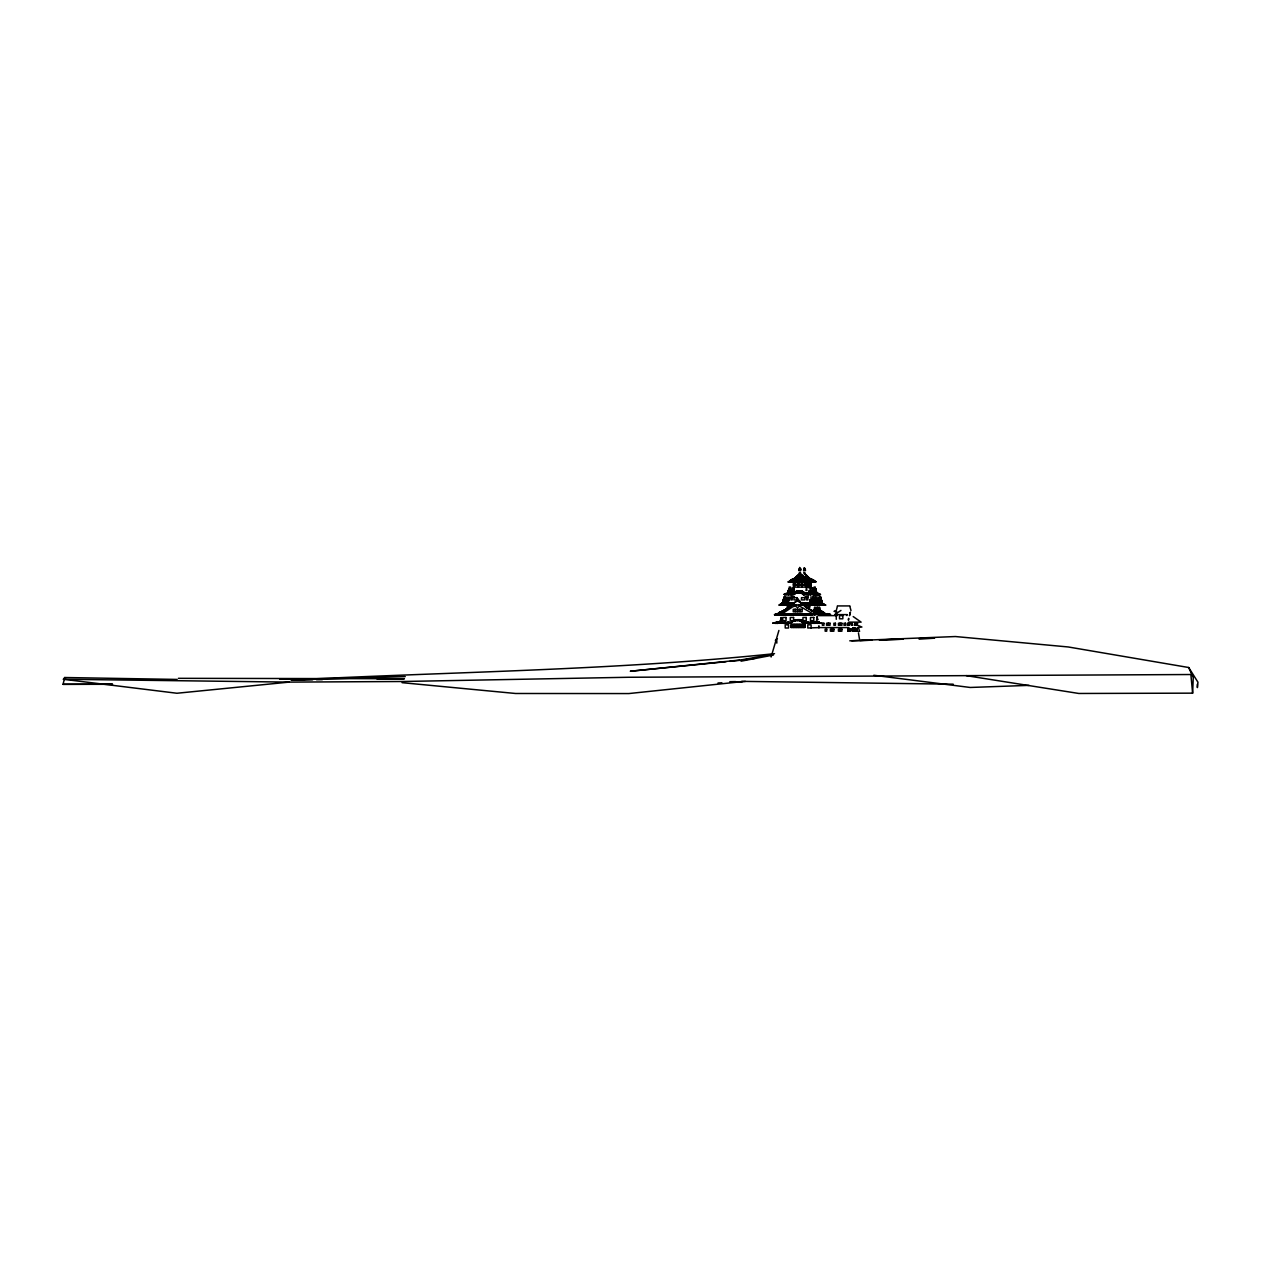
<?xml version="1.0" encoding="UTF-8"?>
<svg xmlns="http://www.w3.org/2000/svg" width="1261" height="1261" viewBox="0 0 1261 1261"><rect width="100%" height="100%" fill="white"/><g stroke="black" fill="none" stroke-linecap="round" stroke-linejoin="round"><path stroke-width="1.5" d="M804.25 622.162C803.509 624.967 802.611 620.16 802.958 622.556M790.931 581.494C787.841 582.897 794.099 581.289 792.255 582.078M791.088 579.965L793.91 579.414L792.98 580.186M791.293 579.965L791.293 581.857M791.829 580.659L788.298 581.967L792.034 580.517M785.43 598.234L784.988 597.099M790.237 581.825L792.239 579.981M814.448 603.751L814.417 603.01M817.443 602.143C815 607.124 813.187 601.024 813.802 602.411M815.032 601.371L815.315 600.472M815.489 597.887C815.173 594.971 815.205 602.616 812.715 601.261M815.41 599.621C815.835 596.516 816.702 597.336 816.639 601.087C820.564 600.52 815.993 595.996 817.948 601.024M815.694 598.534L815.394 597.84M819.161 601.938L819.035 603.452L819.618 597.178M818.988 602.443L819.886 600.851L818.972 603.625L825.624 605.075L821.762 605.248L815.189 602.931L819.855 605.185L817.033 605.248M819.729 601.434L820.501 597.162M820.217 597.257L820.28 598.155M782.387 603.057L783.191 603.467L782.23 603.499L783.097 602.506M783.049 602.632L782.261 603.593L783.286 602.001M784.862 597.099L782.766 602.191L783.68 600.882M784.421 597.43L782.971 601.418L783.948 597.162L790.001 597.178L789.433 598.281M788.614 592.906L787.589 592.891L789.15 588.272L787.826 593.285L789.26 590.92L789.197 588.871M789.102 590.779L789.213 588.351L788.235 591.85M814.165 590.873C814.953 587.421 813.014 596.358 814.653 588.855M814.417 589.912L814.59 589.013M800.577 592.954L801.87 593.269M816.576 592.449L815.631 589.738M816.797 592.828C816.482 592.765 816.876 593.884 816.765 593.096M781.773 612.468L774.538 614.848L784.783 610.765M804.219 567.686L803.966 570.476M820.107 613.886L824.205 614.753L820.06 614.848L829.265 614.627L820.233 614.848M823.906 614.832L817.648 613.886M821.006 613.76C824.568 615.021 825.529 615.1 830.022 614.375M821.809 613.76L827.626 614.659L822.755 613.76M827.626 614.753L826.507 614.832M827.783 614.674L830.542 614.706L828.776 614.06M824.284 613.886L830.416 614.864M829.785 614.485L828.004 614.753L829.123 614.217M830.242 614.848L826.491 613.886M780.354 612.105L780.906 612.121M808.664 581.053L810.492 581.857L792.964 581.841M788.472 591.724L787.999 592.575L788.771 591.724M791.309 591.251L788.945 591.125L788.346 593.237M789.607 588.698L789.386 589.407M800.309 570.476L800.625 568.758L800.703 570.555M814.275 591.519L813.077 593.915L813.912 591.015M809.073 588.13L815.41 588.272L816.482 591.976L815.631 588.383M815.079 588.603L816.103 590.589L815.41 588.272L813.834 593.789L816.986 593.789M789.37 606.904L788.897 608.101L787.258 607.944L787.258 606.352L788.566 606.352L788.724 608.133M790.395 606.131L789.717 606.699L792.129 605.138M790.269 606.383L791.104 605.469M793.279 603.688L791.404 605.327L792.271 602.79L790.789 605.816M791.892 605.154L794.225 602.79L793.153 605.201L794.509 605.201M795.36 602.285L796.984 600.725L793.705 603.325M794.288 602.916L795.108 602.175M803.588 570.618L803.872 568.9L803.919 570.224M811.926 579.556L813.818 580.438L811.848 579.225M778.4 613.808L776.634 614.864L778.762 614.249M778.92 612.83L784.232 610.229M798.749 620.664L799.506 619.624L794.698 620.853L795.313 619.671L795.06 620.585M782.34 603.546L783.869 600.22M783.491 599.464L783.302 600.567L784.09 599.054M783.444 599.921L784.043 599.243M784.153 598.66L784.295 598.297M783.727 598.345L783.869 597.43M784.783 597.84L783.743 598.124L784.72 597.462M784.705 597.541L783.901 597.525M815.173 599.007L815.599 598.644M819.918 598.817L820.139 599.574M820.359 598.802L820.107 597.84M177.123 679.427L64.737 677.52L63.428 679.269L288.517 682.106L401.944 681.507L628.404 677.267L966.241 675.644L1078.833 693.471L1192.622 693.156L1193.253 677.63L1188.682 667.51L1068.272 646.972L955.381 636.537L849.772 640.824M809.672 592.244C808.853 592.276 809.152 588.871 808.837 591.504M816.403 598.817L815.709 597.178M820.769 598.865L820.816 597.257M820.076 598.155L820.974 598.203L820.123 597.919M821.51 603.42L821.132 598.896M821.463 600.866L821.305 600.094M784.295 600.756L783.979 601.623L784.657 597.162M813.865 602.332L814.417 600.693M818.31 603.089L818.846 601.45M800.593 568.9L799.679 567.434L799.269 570.208M810.413 581.873C810.476 583.118 814.716 577.948 813.518 581.258M812.1 580.186C821.132 583.544 809.861 580.549 813.755 581.873M816.624 601.387C816.434 603.546 819.161 605.706 815.962 600.614M817.128 602.632C817.822 605.895 816.403 597.241 816.151 599.527M815.804 602.821C817.727 604.713 817.002 600.299 817.758 603.593L818.247 602.033L817.522 603.515M774.632 614.879L775.342 614.391M774.664 614.864L778.415 614.848L778.147 613.808M776.524 614.217L774.601 614.785L776.981 613.981M778.715 614.674L779.519 614.028L774.49 614.69M775.405 614.533L778.872 614.848M779.85 611.884L780.086 611.995M798.071 576.182L793.941 579.382M801.665 575.189L799.978 573.787L803.304 576.466M803.399 577.034L805.369 576.892L803.399 576.545M803.793 577.065L805.212 576.892M805.196 574.07L810.24 579.209L806.078 576.151L809.278 579.429L805.669 577.018L809.215 579.524M805.637 574.653L806.047 575.048M806.22 579.303L808.522 580.344M806.441 575.174L806.851 575.836M806.614 579.824L808.128 580.58M807.024 580.092L803.32 576.813M807.245 575.962L807.655 576.624M807.718 576.986L810.271 579.351M808.79 577.538L809.058 579.098M810.066 578.988L816.04 581.794M813.298 611.664L805.621 606.777M805.905 606.399L808.238 608.322L807.166 607.723M806.772 579.225C810.413 579.965 807.513 580.596 807.072 580.359M807.686 607.802L798.055 600.866M810.665 610.356L812.1 610.308L811.154 610.529M812.935 611.427L812.352 611.049M814.716 612.562L812.793 611.569M821.668 611.159L822.708 611.963L820.328 610.229L819.492 607.061L819.366 610.261L824.505 612.972L814.921 612.799M820.28 610.434L821.352 611.175M823.086 612.184L823.386 612.972M824.111 612.657L823.165 612.042M787.747 593.789L788.992 588.54L788.566 591.551M814.937 590.794C815.772 586.381 815.047 591.157 815.016 590.116M820.107 594.136L815.804 592.307L815.205 589.234M815.268 589.045L815.552 590.747M776.666 623.092L773.119 623.107L776.571 622.177M773.245 622.981L774.695 623.312M776.413 623.092L773.529 622.918M774.837 622.855L773.198 623.155L775.578 623.328M774.522 622.934L776.224 623.044M776.13 623.312L774.38 623.249M775.089 622.65L776.13 623.249L775.121 623.328M775.799 622.619L775.515 623.233M790.647 581.888L788.235 581.904L789.37 581.684M793.847 594.514L795.99 591.33L794.903 593.899M784.421 594.294L784.153 594.278M788.377 598.329L789.008 597.809M810.571 597.099L820.69 597.162L822.487 603.656L818.2 603.247L819.193 600.425M795.029 578.941L794.304 578.342L795.076 579.351M793.421 621.184L792.207 621.988L792.885 620.806M808.191 577.774L813.581 580.202M810.508 579.272L805.747 576.277L810.602 579.729M813.944 581.573C816.97 582.346 812.068 581.274 814.874 581.479M814.228 592.276C815.331 590.274 813.203 596.674 814.811 590.983M814.606 590.7L813.581 593.663L814.039 591.724L814.984 593.332M816.245 599.164C814.89 604.129 818.231 597.919 815.205 598.817M816.687 603.593L817.128 602.033M816.97 601.245L817.68 603.168M817.238 603.593L816.576 600.803M815.347 600.93L816.813 600.882L817.758 603.499L817.396 602.411M817.601 603.01L814.102 603.609L815.173 600.614M822.172 603.625L820.69 597.162L820.422 598.502M821.526 600.788L822.456 603.467L821.447 600.74M825.545 604.854L823.37 605.248L825.246 604.902M823.401 604.287L825.12 605.044M813.912 590.053L812.415 591.645M809.026 581.258L810.697 581.857M812.194 581.479C807.686 580.675 815.142 581.163 810.981 581.952M814.685 581.368L815.694 581.731L814.874 581.668M814.574 581.841L810.539 580.296L815.662 581.715M809.467 581.132L811.721 581.952C811.848 579.634 814.969 583.354 813.96 581.053M821.557 623.249L818.72 622.351M821.573 623.312L820.501 623.186M821.006 623.265L818.925 622.445M822.125 623.312L819.587 622.65M789.023 593.773L789.433 592.292M789.591 593.773L789.985 592.292L788.062 592.449M811.532 594.152L809.909 594.719L810.508 592.371M811.059 592.371L810.46 594.719M811.627 592.371L810.886 592.765M799.001 620.743L799.868 620.633M812.021 579.824L813.739 580.927L813.455 579.95M814.385 603.199L814.842 600.693L814.795 602.553M818.988 603.562L819.902 600.93L819.098 603.199M819.634 601.702L819.24 602.853M782.498 602.758L783.806 600.677M783.065 601.339L782.718 602.348L783.428 601.733M779.125 613.461L783.648 610.576L783.254 611.364M787.81 593.111L788.283 592.575M818.578 614.249L817.979 614.864L818.988 614.501M779.676 604.649L782.529 604.255L782.104 605.248L780.795 604.145L779.077 605.044L780.543 604.366M799.427 569.862L799.553 568.837M815.93 597.336L814.291 603.452L814.622 602.459M819.934 600.646L818.767 603.609M783.601 602.916L783.727 602.206M801.697 603.924L799.915 602.127L801.964 604.082M812.793 605.138L813.786 602.79L812.431 605.028M814.291 604.571L812.982 605.028M784.547 594.53L786.596 593.663M784.673 597.257L783.948 597.304M806.078 592.575L804.944 594.703M807.072 592.954L806.409 594.672L805.338 594.53M808.08 593.127L806.788 594.404M809.058 593.537L808.632 594.656L807.339 594.404M815.883 597.887L816.387 598.896M815.757 597.43L816.308 600.945M816.056 598.865L815.662 601.008M816.214 599.637L817.396 602.6M816.214 600.788L816.245 599.826M817.16 605.075L815.331 604.366M816.529 605.201L817.223 605.075M817.601 605.248L818.389 605.248M820.58 597.887L820.706 598.739M820.422 605.028L822.487 605.028L821.368 602.979M820.596 605.044L815.489 602.931M820.927 599.905L820.801 599.054M821.195 605.044L822.014 605.122L815.899 602.931M818.862 602.931L823.622 605.122L822.629 605.185M825.466 605.217L824.032 604.287M825.482 605.248L824.347 604.35M799.064 581.289C797.803 583.37 801.381 580.281 799.647 581.983M804.565 623.06L803.746 623.092M803.257 594.23C804.313 586.932 801.381 597.446 804.707 594.372M818.893 625.724L818.909 627.568M813.014 594.735L820.564 594.625L819.019 594.262M816.308 594.577L813.944 594.766L818.909 594.53M814.448 594.766L815.552 594.703M810.587 592.638L815.457 594.766M819.224 593.805C820.832 595.35 813.739 594.309 817.364 594.766M814.811 593.206L818.515 594.656L817.853 593.868M818.373 594.766L819.461 594.546M815.426 593.206L819.618 594.688L815.914 592.875M819.65 594.278L819.287 594.766M819.54 594.751L818.263 593.505M816.482 600.977L817.743 603.467M816.844 601.986L816.844 600.961L817.774 603.656L816.592 603.325M821.179 600.977L822.393 603.404L821.147 603.499M821.825 602.742L821.542 600.882M776.24 623.328C778.4 624.006 781.804 621.563 777.17 622.177M780.07 622.162C778.636 624.904 781.521 621.531 779.739 622.303M782.529 623.249C785.193 622.036 778.541 624.699 780.527 622.162M798.97 619.703L797.11 620.444M816.245 622.256L815.347 623.312L804.676 623.155M816.734 622.461L815.599 623.312M817.727 622.682L816.356 623.312M826.932 613.886C805.432 613.287 826.381 614.28 818.531 614.864M818.72 622.902L817.443 623.092M782.908 601.639L782.529 602.742L783.239 602.127M788.519 590.668L788.945 591.535L789.276 589.927M788.598 590.321L789.733 589.218M788.629 590.243L788.834 589.281M820.675 600.914L821.794 603.609M789.323 588.887L789.418 589.549M816.009 590.243L815.835 589.234L815.095 589.99M802.248 593.915L802.611 591.346L802.327 593.632M778.904 630.468L771.101 656.997M779.03 613.303L779.298 612.783M112.544 684.313L63.05 684.329L64.737 677.52M792.554 580.344L808.411 580.328L806.977 578.925L808.49 579.745M784.531 610.687L783.696 610.56L784.531 610.876M785.493 609.725L785.177 609.63M785.524 609.473L787.999 607.818M786.706 608.858L787.542 608.117M788.913 608.133L788.929 607.881M809.042 579.366L809.515 578.121M799.663 620.711L802.721 622.508M800.215 620.822L799.805 619.655L799.316 620.711M801.413 620.254L800.924 621.011M817.443 594.656L814.322 593.206L814.559 591.898M816.119 599.353L817.758 603.609L816.734 600.74M804.518 576.986L808.38 580.249M798.717 570.476L798.985 569.436L799.096 570.555M799.6 602.033L798.103 600.74L799.663 602.049M806.914 607.802L803.131 604.602M803.746 605.375L802.894 604.744M804.565 606.226L805.432 606.935M805.874 607.298L817.317 613.571M784.641 601.213L785.414 597.099M784.342 601.071L784.452 599.227M785.256 601.15L785.808 599.133L785.319 601.261M785.808 601.15L786.375 599.133L785.445 601.071M786.36 601.15L786.927 599.133L786.013 601.071M786.927 601.15L787.495 599.133L786.628 601.198M787.431 601.213L788.046 599.133L787.195 601.198M788.062 601.15L788.614 599.133L788.22 601.213M788.566 601.134L789.165 599.133L788.677 601.261M793.595 580.328C791.561 580.675 795.565 580.864 796.794 577.018M809.846 601.15L810.413 599.133L809.814 600.914M810.413 601.15L810.965 599.133L810.602 601.071M810.981 601.15L811.532 599.133L811.17 601.071M811.721 601.071L812.084 599.133L811.532 601.15M812.651 601.15L813.203 599.133L812.841 601.071M813.203 601.15L813.771 599.133L813.408 601.071M813.755 601.15L814.322 599.133L813.96 601.071M814.133 601.213L815.52 600.961L815.268 599.07M817.081 600.614L814.905 600.63L815.221 597.162L816.151 601.071L815.757 600.283L814.732 603.609M816.75 601.733L817.38 599.07L816.765 600.945M818.846 600.961L820.154 597.761M819.823 597.257L819.24 601.087L818.137 600.945M819.414 600.961L819.54 601.938M821.368 614.753L822.866 614.674L818.862 613.886M827.2 614.753L823.559 613.76M829.202 614.422L830.416 614.611L827.484 613.618M818.878 622.162L820.359 623.029L816.166 621.074M815.646 589.99L814.795 589.849M815.016 611.427L819.792 613.398M820.028 613.382L819.272 613.382M822.456 613.382L822.014 613.398M822.188 613.634L818.436 611.427M822.897 613.634L818.941 611.427M820.344 611.427L824.946 613.476M819.949 611.427L824.458 613.13M809.294 592.213L813.124 594.325L811.201 594.656M806.898 580.312L807.907 580.359M807.986 580.549L806.441 579.477M806.614 579.366L808.49 580.092M791.672 579.745L794.194 579.004M794.004 579.051L798.891 574.322M795.029 578.515L795.47 577.554M818.279 622.209L819.272 622.414M817.995 623.107L819.808 623.344L819.335 622.698M817.963 604.287L815.504 604.287L817.412 605.185M818.216 605.248L814.811 604.082M816.356 604.397L818.815 605.185M819.729 605.185L818.641 605.248M822.913 605.185L817.916 603.593M824.221 605.28L819.414 602.931M824.946 605.185L822.834 604.397M792.412 579.256L793.5 579.603M789.906 588.398L788.803 593.71M810.46 591.787C811.327 587.279 811.296 593.474 809.073 591.645M811.422 591.519C811.848 589.833 810.303 590.983 811.832 591.787M814.527 588.272L813.345 591.74M816.23 592.891L816.576 593.805L815.331 591.015L814.511 593.789M813.14 594.719L811.39 593.584M810.508 592.386L814.795 594.719L811.406 593.758M814.243 593.348L814.669 591.835M802.311 622.083L802.91 621.011L802.532 622.146M789.15 591.441L788.724 589.833M789.496 591.535L790.064 589.833L789.701 591.441M790.253 591.441L790.631 589.833L789.875 591.582M791.545 591.582C789.638 591.724 791.309 588.556 791.435 591.582C793.595 592.339 792.602 587.39 792.286 591.535M791.167 591.535L791.75 589.833L790.931 591.314M791.735 591.535L792.302 589.833L791.94 591.441M792.806 591.504L793.421 589.833L793.027 591.567M793.374 591.504L793.736 589.927M793.595 591.567L793.973 589.927M812.068 581.668L810.161 581.132L810.555 580.375M809.735 578.578L808.805 578.831M775.988 614.438L778.163 614.643M817.049 601.418L817.191 601.087M817.853 613.981L821.857 614.769M818.058 613.886L817.333 613.729M825.388 613.886L829.218 614.533M795.234 593.553L796.826 590.92L796.495 593.127M800.231 573.755L807.387 580.533M803.856 577.38L803.809 576.892M804.66 578.168L806.252 579.666M793.563 621.027L794.509 620.696M837.351 606.541L836.248 610.623L834.057 611.349L836.91 612.042M810.445 593.836L810.791 592.371M810.996 593.836L811.343 592.371M811.548 593.836L811.911 592.371M811.658 593.537L812.179 592.371L810.256 592.465M812.336 593.884L812.746 592.371L812.005 593.963M812.919 593.758L813.298 592.371L813.187 593.915M814.732 602.301C812.998 604.445 816.387 602.994 814.149 603.625M782.529 602.853L782.246 603.656L783.302 600.614M783.16 601.087L782.608 602.411M788.251 593.71L788.598 592.323M789.37 593.71L789.701 592.292M812.383 580.486L810.697 579.824M791.687 622.303L791.167 622.65M789.827 606.762L790.016 607.14M792.397 604.713L803.998 605.327L805.401 602.79L804.313 605.185L805.527 605.138M783.885 600.283L782.908 603.688M819.398 603.609L820.422 600.283L819.256 600.945M822.298 613.382L817.932 611.427M824.426 613.524L819.508 610.419M791.53 622.603L792.397 621.263M808.175 580.391L804.155 576.986M815.914 591.866L816.813 593.789L815.804 592.307M817.002 593.159L816.639 592.575M809.972 581.132L808.348 580.974M815.489 599.227L815.946 601.008M779.077 614.785L779.282 614.028M779.645 614.769L780.118 613.808L779.55 614.832M779.992 614.848L780.669 613.808L779.881 614.832M781.316 614.769L781.788 613.808L780.449 614.832M781.867 614.769L782.356 613.808L781.505 614.674M782.435 614.769L782.908 613.808L782.072 614.674M782.986 614.769L783.475 613.808L782.687 614.832M783.349 614.848L784.027 613.808L783.239 614.832M784.673 614.769L785.146 613.808L783.806 614.832M785.225 614.769L785.698 613.808L784.862 614.674M785.776 614.769L786.265 613.808L785.414 614.674M786.344 614.769L786.817 613.808L786.029 614.832M786.706 614.848L787.384 613.808L786.596 614.832M788.015 614.769L788.503 613.808L787.148 614.832M788.582 614.769L789.055 613.808L788.22 614.674M789.134 614.769L789.622 613.808L788.771 614.674M789.701 614.769L790.174 613.808L789.386 614.832M790.048 614.848L790.726 613.808L789.938 614.832M791.372 614.769L791.845 613.808L790.505 614.832M791.924 614.769L792.412 613.808L791.561 614.674M792.491 614.769L792.964 613.808L792.129 614.674M793.043 614.769L793.532 613.808L792.743 614.832M793.405 614.848L794.083 613.808L793.295 614.832M793.847 614.832L795.202 613.808M794.714 614.785L795.187 613.934M794.919 614.674L795.518 613.934M795.265 614.785L795.754 613.934M795.833 614.769L796.321 613.808L795.47 614.674M796.4 614.769L796.873 613.808L796.085 614.832M796.747 614.848L797.441 613.808L796.653 614.832M798.071 614.769L798.56 613.808L797.204 614.832M798.639 614.769L799.111 613.808L798.26 614.674M799.19 614.769L799.663 613.808L798.828 614.674M799.442 614.832L800.231 613.808M799.742 614.785L800.215 613.934M800.546 613.934L799.994 614.832M800.105 614.848L800.782 613.934M801.98 614.769L802.469 613.808L800.562 614.832M802.548 614.769L803.021 613.808L802.185 614.674M803.099 614.769L803.588 613.808L802.8 614.832M803.462 614.848L804.14 613.808L803.352 614.832M805.338 614.769L805.811 613.808L803.903 614.832M805.889 614.769L806.378 613.808L805.527 614.674M806.457 614.769L806.93 613.808L806.142 614.832M806.804 614.848L807.497 613.808L806.709 614.832M808.679 614.769L809.168 613.808L807.261 614.832M809.247 614.769L809.72 613.808L808.884 614.674M809.798 614.769L810.287 613.808L809.499 614.832M810.051 614.832L810.602 613.934M810.713 614.848L811.154 613.934M811.28 614.848L811.848 614.627M815.804 603.42L815.252 602.143M811.721 613.934L811.832 614.848L812.273 613.934M815.489 602.143L815.977 603.499L816.892 602.143M812.021 614.785L812.825 613.934M815.804 602.143L816.324 603.546L816.04 602.143M812.588 614.785L813.392 613.934M813.14 614.785L813.944 613.934M814.07 614.848L814.511 613.934M815.032 614.012L814.779 614.785L815.568 614.107M814.732 614.832L816.103 614.154M817.16 614.359L815.599 614.627M811.753 581.952L810.192 581.006M794.099 578.767L794.509 578.295M806.646 590.479L806.173 590.274M780.165 604.728L780.496 604.366M813.503 603.341L814.448 600.693M819.287 600.788L818.625 603.452L819.335 601.434M819.019 603.247L819.918 600.677M783.995 600.614L782.876 603.136M783.365 602.916L782.403 605.264M784.263 600.709L782.624 605.138M783.38 605.028L784.736 602.79L783.932 605.028M783.538 605.201L785.288 602.79L784.862 605.138M787.022 605.201L788.093 602.79L786.738 605.028M787.29 605.028L788.645 602.79L788.22 605.138M790.363 605.201L791.435 602.79L790.08 605.028M790.647 605.028L792.003 602.79L791.451 605.501M795.738 604.854L796.589 605.138M799.08 604.854L799.947 605.138M799.947 604.854C802.705 607.471 802.217 598.029 801.618 605.138M807.119 605.201C808.805 599.18 808.065 607.077 805.732 605.028M807.403 605.028C810.902 599.826 805.763 605.974 808.884 605.138M809.073 605.028C811.264 605.989 812.226 599.779 810.555 605.138M811.044 605.201L812.667 602.79L810.76 605.028M818.121 603.53L818.815 602.033L818.31 603.42M782.356 603.278L783.27 600.74M805.149 568.9L805.259 569.074M820.612 623.186L819.083 623.155M785.95 594.64L785.761 593.852L784.468 594.766M786.454 594.625L786.959 593.852L786.454 594.483M787.794 594.53L788.172 593.537L786.706 594.53L788.614 594.672L789.37 593.253L788.519 594.688M789.055 594.688L789.985 593.111L789.244 594.404M790.568 594.514L790.931 592.828L789.512 594.672L793.847 594.561M792.018 594.341L792.759 592.528M792.507 594.688L793.327 592.528M794.067 594.514L795.187 592.134M794.351 594.325L795.581 591.803M795.455 593.505L796.337 591.22M799.442 592.733L798.796 592.717M798.166 592.906L799.852 590.873M800.767 593.111L801.807 590.92L801.003 593.048M801.255 593.364L802.374 591.125L801.555 593.269M803.793 594.64L804.55 592.544M804.155 594.703L805.101 592.544M808.317 593.269C806.488 597.241 808.758 590.731 808.112 594.514M810.839 594.546L810.271 593.868M799.017 569.074L799.127 568.9M808.396 608.669L809.136 609.441M814.243 612.263L813.518 612.042M796.873 592.891L798.181 593.048M795.691 620.696L797.866 619.577L797.031 620.696M790.284 581.557L790.127 581.731M792.129 581.289L791.514 581.999M792.917 582.062C793.547 581.321 793.831 581.747 794.335 581.888M794.493 582.078L794.887 581.179L795.234 581.999M796.274 582.062L797.961 581.179L797.283 582.078M799.269 581.999L799.569 581.179L797.63 581.999M803.793 581.274L802.248 582.046L802.674 581.274M802.989 581.983L803.241 581.274M804.345 581.274L803.73 581.983M804.912 581.274L804.297 581.983M805.464 581.274L804.928 582.03M806.536 581.983C806.157 581.368 806.882 581.479 807.45 581.983M808.49 582.046L808.995 581.888M809.042 582.062L810.24 581.952M820.564 599.148L820.911 601.071M815.962 589.99L815.678 588.603M814.054 594.561L811.107 592.386M821.589 602.963L822.424 603.609L820.785 600.709M780.922 612.578L781.379 612.279M781.253 612.436L779.913 613.019M785.587 609.662L786.58 608.953M787.952 608.149L789.023 608.133M790.016 606.604L779.471 613.524M790.805 605.201L791.813 605.185M808.553 580.533L804.928 576.986M814.338 603.404L814.905 601.844M805.653 576.734L809.168 579.272M815.788 604.791C816.513 606.1 812.147 603.956 813.235 605.248M819.098 594.12L815.93 593.206M811.406 610.45L816.702 613.476M818.625 613.382L814.511 611.427M819.303 613.476L815.52 611.427M820.58 613.382L816.529 611.427M817.427 611.427L821.415 613.54M823.354 613.382L819.445 611.427M806.835 579.098L808.553 580.092M819.382 605.044L817.065 604.287M821.51 605.185L816.608 602.931M777.738 623.249L778.163 622.43L777.564 623.233M778.305 623.249L778.762 622.162M781.095 623.249L781.662 622.177L780.922 623.233M781.647 623.249L782.23 622.177L781.489 623.233M782.845 623.297L783.901 622.177L782.955 623.312M783.412 623.297C784.232 624.163 788.377 621.657 785.887 623.249M784.074 623.312L784.452 622.177L783.648 623.249M784.437 623.249L785.02 622.177L784.279 623.233M785.004 623.249L785.571 622.177L784.831 623.233M786.202 623.297L787.258 622.177L786.312 623.312M786.754 623.297C787.668 624.179 792.46 621.61 789.685 623.297M787.431 623.312L787.81 622.177L787.006 623.249M787.794 623.249L788.361 622.177L787.636 623.233M788.346 623.249L788.929 622.177L788.188 623.233M806.299 623.297L806.804 622.177L806.047 623.233M806.867 623.297L807.355 622.177L806.614 623.233M809.657 623.297L810.145 622.177L809.404 623.233M810.224 623.297L810.713 622.177L809.972 623.233M813.014 623.297L813.503 622.177L812.746 623.233M813.566 623.297L814.054 622.177L813.313 623.233M816.813 623.249L817.254 622.445L816.009 622.367M818.515 623.249L818.484 622.902M789.78 581.873L788.346 581.92L789.733 581.715M805.495 582.03L806.268 581.148L806.346 581.983M785.587 594.64L790.016 592.528M785.004 605.138L786.407 602.79L785.414 605.138M785.556 605.138L786.533 605.138M791.136 594.514L791.813 592.702L790.726 594.688M786.123 605.138L786.974 602.79L785.981 605.138M788.361 605.138L789.764 602.79L788.771 605.138M788.913 605.138L789.89 605.138M789.481 605.138L790.316 602.79L789.323 605.138M797.441 592.875L798.245 590.747L797.188 592.875M798.024 592.875L798.828 590.747L797.756 592.875M792.271 605.138L793.248 605.138M792.822 605.138L793.673 602.79L792.68 605.138M799.033 592.891L800.215 593.001L801.003 590.826M802.327 605.138L803.73 602.79L802.737 605.138M802.879 605.138L804.282 602.79L803.509 605.438M803.998 605.138L804.849 602.79L803.856 604.854M806.236 605.138L807.072 602.79L806.094 605.138M806.788 605.138L807.639 602.79L806.646 605.138M809.578 605.138L810.429 602.79L809.436 605.138M810.145 605.138L810.996 602.79L810.003 605.138M815.709 604.555L813.755 605.059L814.543 604.586M816.308 598.36L815.3 598.534M821.021 598.36L820.013 598.534M790.316 591.598L791.073 591.314M809.578 591.74L810.003 589.943L809.436 591.74M810.129 591.74L810.571 589.943L809.988 591.74M811.816 591.74L812.809 589.943L812.226 591.74M812.935 591.74L813.361 589.943L812.793 591.74M792.381 621.862L793.311 620.57M811.706 592.386L815.867 594.719M790.505 623.17L791.687 621.894M815.946 592.024L816.245 593.08M818.657 601.024L819.051 599.07L818.515 601.024M773.229 623.155L774.664 622.682M778.132 623.233L777.848 622.162M778.683 623.249L779.408 622.225L778.51 622.303M780.307 623.249L780.685 622.162M782.025 623.233L782.529 622.303M785.382 623.233L785.887 622.303M788.74 623.233L789.244 622.303M789.307 623.233L789.812 622.288M793.295 621.232L793.784 620.317M794.32 620.853L795.029 619.75L794.225 620.711M795.423 620.664L795.927 619.734M797.598 620.696L798.434 619.577L797.456 620.459M799.852 620.838L800.625 619.813L800.026 620.885M800.609 620.948L801.161 620.002L800.404 620.79M801.397 621.468L801.964 620.349L802.311 621.846M802.012 621.894L802.5 620.57L802.154 621.705M804.297 623.013L804.802 622.272M804.881 623.233L805.369 622.319M805.48 623.233L806 622.303M807.891 623.249L808.474 622.177L808.096 623.312M808.285 623.233L808.79 622.303M808.837 623.233L809.341 622.303M811.249 623.249L811.832 622.177L811.438 623.312M811.643 623.233L812.131 622.303M812.194 623.233L812.699 622.303M814.606 623.249L815.173 622.177L814.795 623.312M815 623.233L815.489 622.303M816.103 623.249L816.497 622.461M816.671 623.249L816.97 622.445M817.128 623.312L818.137 623.328M816.97 623.107L817.963 622.666M785.177 609.851L783.869 610.671M798.418 600.457L799.08 600.535M817.979 613.382L814.023 611.427M802.406 604.429L803.052 604.382M802.595 594.073L803.084 591.708L802.674 594.294M777.075 622.067L781.126 622.288M779.661 621.326L781.174 621.2M789.181 581.494L791.735 581.258L790.284 581.132M792.365 580.375L799.521 573.66M791.593 591.094L792.617 590.92M797.078 600.425L799.805 600.504M774.711 614.674L777.848 613.571M781.253 612.956L780.149 612.862M783.554 612.878L792.901 606.714L795.533 606.068L797.535 607.692L799.537 606.068L811.422 612.956M814.243 612.72L815.142 613.019M789.607 588.193L793.453 588.193M811.17 588.193L812.431 588.13M801.586 575.363L801.996 575.757M802.185 575.804L802.989 576.64M808.049 577.018L806.394 576.892M807.434 580.58L808.222 580.344M789.276 607.298L789.197 607.061M793.799 581.289L792.381 580.375L793.279 579.666M792.728 580.612L796.605 577.018M800.357 570.224L800.404 568.9M788.298 608.101L792.933 603.972M788.488 608.023L793.264 604.382M803.446 594.498L803.998 592.292L803.225 594.514M812.951 597.147L813.518 597.147M792.144 621.531L791.309 622.603M804.423 577.932L805.29 578.736M794.272 578.673L797.803 576.214M776.918 623.312C778.731 621.862 775.042 623.186 777.359 623.328M793.768 620.853L794.525 620.034M795.707 582.062L796.321 581.841M793.91 579.839L795.486 578.799M799.647 593.001L800.42 590.873M780.07 605.059L779.172 605.154L779.96 604.823M781.158 605.233L781.662 604.445L780.937 605.248M777.548 614.769L778.352 614.075L777.438 614.832M779.566 613.524L784.578 610.088M780.196 613.492L784.957 610.277M811.674 591.74L812.005 590.053M840.961 610.419L834.672 614.611L847.171 614.611M799.222 573.976L800.372 573.66L807.749 580.533M784.736 594.703L785.902 594.498M783.995 610.482L779.062 612.814M820.69 601.166L819.997 597.162M793.468 580.454L792.46 580.375M777.406 638.823L775.342 640.352M790.742 579.887L792.649 579.209M792.003 580.88L788.803 581.557M790.71 580.092L792.334 579.587M793.547 594.388L794.462 592.481M779.109 612.468L783.633 610.765M774.065 623.155L777.217 622.177M801.129 582.046L801.838 581.81M801.791 582.03L802.816 581.825M807.276 582.046L808.522 581.857M798.449 592.733L799.285 590.873M805.07 594.388C807.008 589.581 805.259 597.667 806.835 592.954L807.166 594.703M809.294 593.537L808.616 594.625L809.515 594.467M741.011 661.19L773.434 655.026M771.795 654.475L741.247 659.897L630.295 671.246L726.021 661.71M741.641 660.165L747.426 659.393M751.288 658.872L755.134 658.352M774.522 653.671C614.075 670.348 452.494 671.75 291.48 679.978M742.398 681.618L628.782 693.566L515.591 693.487L402.07 682.674M289.289 682.091L176.934 693.251L63.428 679.269M729.93 661.331L739.687 660.354M717.998 683.005L721.907 682.784M731.695 682.201L745.409 681.413L953.19 684.187M788.803 592.244L784.074 594.309M1029.039 685.369L970.213 687.466L873.826 675.265M811.217 583.307L811.28 588.588M859.955 640.556L871.729 640.194M879.579 639.942L903.112 639.201M851.758 640.777L871.446 640.178M879.311 639.926L902.923 639.201M405.254 676.605L291.102 679.978L312.586 679.742M729.804 681.697L735.652 681.586M741.515 681.476L745.409 681.413M316.495 679.711L322.359 679.647M377.071 679.033L404.434 678.733L178.353 678.323M966.241 675.644L1190.873 674.525L1192.622 693.156M63.05 684.329L112.418 684.187M800.01 582.046L800.404 581.148L801.066 581.825M794.95 584.994L794.95 587.122L801.933 587.122L805.259 587.122L805.259 584.994M792.996 594.357L793.878 592.528M805.558 594.388L806.299 592.717M806.646 594.42L807.308 592.985M816.088 600.803L817.128 603.609M279.611 679.143L312.744 679.096M799.332 572.384L800.562 572.384M803.714 572.384L804.944 572.384M803.903 573.66L810.524 579.114M794.903 580.47L798.828 577.759L801.964 578.042L805.448 580.438M788.882 581.652L789.622 581.4M795.738 583.402L793.468 583.307L793.468 590.337L793.989 583.307M797.488 583.402L799.222 583.402M800.971 583.402L802.721 583.402M804.471 583.402L806.756 583.307M809.814 583.496L811.312 583.307M807.355 583.575L807.434 584.726M807.986 583.575L808.065 584.726M793.5 584.726L811.28 584.726M793.5 584.994L811.28 584.994M789.181 587.043L790.537 587.043M814.023 587.043L815.363 587.043M815.047 593.332L813.235 593.411M815.41 597.919L816.245 598.218L815.378 598.155M797.11 598.991L798.339 598.991M819.855 599.306L820.832 599.353M814.448 601.938C816.482 599.007 813.928 603.704 814.622 601.324M782.703 602.159L783.554 601.261M815.583 602.38L813.944 603.341M818.752 603.089L820.312 602.553L820.344 601.229M821.731 602.49L822.487 603.436L822.125 602.648M822.645 604.287L823.764 604.161M837.351 605.926L849.898 605.926M813.944 609.898L814.795 610.261L814.669 607.061L814.07 610.261M815.3 609.898L816.151 609.898M816.655 609.898L817.506 609.898M818.799 609.898L818.011 610.261L818.137 607.061L818.736 610.261M782.797 611.853L783.712 611.853M850.182 612.925L850.403 612.121L849.488 615.384M850.15 613.098L849.551 615.667M818.436 615.62L837.257 615.62M842.915 615.51L839.511 615.604L839.511 618.788L842.821 618.788L842.915 614.706M817.743 619.34L817.081 616.503L817.018 619.703M816.955 619.703L817.806 619.703M780.417 620.286L781.126 620.633L781.126 617.433L780.48 620.633M848.653 622.13L861.121 622.13L853.193 616.566M818.499 627.568L849 627.568M857.244 627.568L861.909 627.032L858.442 625.629M847.77 628.813L847.77 631.194M858.757 631.383L859.592 631.383L858.442 627.568M794.934 582.062L795.723 581.179L795.612 582.078M808.175 594.688L808.837 593.537L810.098 594.64M818.736 600.788L818.799 601.702M777.075 614.69L776.981 614.785M788.472 594.451L788.771 593.411L787.967 594.703M789.323 581.873L788.614 581.762M813.708 593.206L816.97 594.719M813.298 593.237L816.403 594.719M803.415 623.013L803.998 621.909L803.21 622.855M819.776 610.419L825.151 613.571M816.923 611.427L820.738 613.571M816.025 611.427L819.729 613.571M808.774 578.767L810.35 579.808M781.442 612.878L780.133 612.862M804.754 573.66L810.965 579.729M807.15 576.986L809.877 579.351M793.831 590.258L793.563 583.307M790.442 580.596L790.552 580.139M780.228 613.335L780.102 613.476M1188.682 667.51L1197.95 682.217L1197.383 687.592L1197.335 684.345M821.447 600.646L822.424 603.609M790.221 623.076L791.167 622.13M816.04 591.015L816.813 593.789M815.867 593.773L815.252 592.402M849.898 606.541L851.002 610.623M814.811 601.86L814.574 601.45M819.351 627.568L807.781 628.01L807.781 624.81L811.107 624.81L811.107 628.01M805.18 570.555L805.29 569.436L805.558 570.476M789.812 589.565L789.244 588.792M804.534 567.718L805.007 570.208M814.921 589.297L815.11 588.335M858.442 632.896L859.466 638.949M788.629 590.053L788.771 590.905M821.999 602.127L822.282 602.994M783.601 601.134L782.782 602.159M804.754 569.026L804.849 569.862M807.923 614.848L808.049 613.808L807.371 614.848M804.581 614.848L804.691 613.808L804.014 614.848M801.224 614.848L801.35 613.808L800.672 614.848M797.866 614.848L797.992 613.808L797.315 614.848M794.525 614.848L794.635 613.808L793.957 614.848M791.167 614.848L791.293 613.808L790.615 614.848M787.81 614.848L787.936 613.808L787.258 614.848M784.468 614.848L784.594 613.808L783.901 614.848M781.111 614.848L781.237 613.808L780.559 614.848M791.829 594.703L792.412 592.56L791.277 594.703M814.228 623.312L814.622 622.177L813.676 623.312M810.886 623.312L811.264 622.177L810.319 623.312M807.529 623.312L807.923 622.177L806.977 623.312M821.352 602.269L821.62 603.136M816.639 602.269L816.907 603.136M855.62 628.813L855.683 631.194M854.659 623.328L854.722 625.267M854.627 627.915L854.674 629.334M854.627 629.696L854.58 631.115M854.375 627.915L854.469 629.334M854.422 629.696L854.327 631.115M854.123 627.915L854.17 629.334M854.123 631.115L854.012 629.696L853.855 631.115M853.76 627.915L853.807 629.334M853.461 627.915L853.508 629.334M853.665 629.696L853.461 631.115M853.398 627.915L853.256 629.334M853.398 629.696L853.256 631.115M852.94 627.915L853.051 629.334M853.145 629.696L852.94 631.115M851.9 623.328L851.963 625.267M848.685 619.923L848.685 618.331L848.227 619.923M848.054 628.813L848.117 631.194M846.777 614.706L846.777 615.51L846.541 614.706M841.607 614.706L841.607 615.51M836.39 612.042L836.39 615.872M836.264 614.611L836.264 619.309M819.587 600.961L819.587 602.553M817.443 610.261L817.38 607.061L816.718 610.261M816.088 610.261L816.025 607.061L815.363 610.261M815.52 600.961L815.583 602.553M814.921 600.961L814.858 602.553M810.933 583.307L810.933 588.572M810.397 583.307L810.539 584.726M810.539 584.994L810.539 587.122L807.434 587.122L807.434 584.994M810.082 583.307L809.94 584.726M809.909 584.994L809.94 587.122M809.326 584.726L809.452 583.307L809.294 584.726M809.326 584.994L809.326 587.122M809.294 584.994L809.294 587.122M808.569 583.402L808.695 584.726M808.695 584.994L808.664 587.122M808.033 584.994L808.065 587.122M806.741 583.307L806.693 590.337M806.205 583.307L806.346 590.337M805.432 583.575L805.432 584.726M805.259 583.575L805.259 584.726M801.76 583.575L801.933 584.726M801.76 584.994L801.933 587.122M798.449 583.575L798.449 584.726M798.449 584.994L798.449 587.122M798.276 583.575L798.276 584.726M798.276 584.994L798.276 587.122M794.95 583.575L794.95 584.726M794.777 583.575L794.777 584.726M776.808 640.352L776.808 643.142M799.758 573.66L799.758 578.547L799.758 573.66M797.693 590.7L796.605 593.08L797.693 590.7M812.651 599.133L812.257 601.213L812.651 599.133M785.855 602.79L784.783 605.201L785.855 602.79M789.197 602.79L788.141 605.201L789.197 602.79M793.106 602.79L792.05 605.201L793.106 602.79M802.611 602.79L801.539 605.201L802.611 602.79M803.162 602.79L802.106 605.201L803.162 602.79M805.968 602.79L804.896 605.201L805.968 602.79M806.52 602.79L805.448 605.201L806.52 602.79M809.31 602.79L808.238 605.201L809.31 602.79M809.877 602.79L808.805 605.201L809.877 602.79M813.219 602.79L812.147 605.201L813.219 602.79M805.637 577.412L809.247 579.839L805.637 577.412M934.496 638.224L918.796 638.712L934.417 638.224M801.681 577.491L798.371 577.491L798.371 579.619L801.681 579.619L801.681 577.491M792.207 596.532L790.899 597.32L792.207 596.532M793.863 596.532L792.554 597.32L793.863 596.532M806.205 596.532L804.896 597.32L806.205 596.532M807.86 596.532L806.551 597.32L807.86 596.532M792.207 597.682L790.899 597.682L790.899 599.905L792.207 599.905L792.207 597.682M797.267 597.682L793.941 597.682L793.941 599.905L797.267 599.905L797.267 597.682M804.802 597.682L801.492 597.682L801.492 599.905L804.802 599.905L804.802 597.682M807.86 597.682L806.551 597.682L806.551 599.905L807.86 599.905L807.86 597.682M809.704 606.352L808.396 606.352L808.396 607.944L809.704 607.944L809.704 606.352M795.076 609.315L793.248 609.315L793.248 611.806L795.076 611.806L795.076 609.315M797.441 609.315L795.612 609.315L795.612 611.806L797.441 611.806L797.441 609.315M799.789 609.315L797.961 609.315L797.961 611.806L799.789 611.806L799.789 609.315M802.154 609.315L800.325 609.315L800.325 611.806L802.154 611.806L802.154 609.315M786.06 617.464L782.734 617.464L782.734 620.648L786.06 620.648L786.06 617.464M793.595 617.464L790.284 617.464L790.284 620.648L793.595 620.648L793.595 617.464M806.252 617.464L802.942 617.464L802.942 620.648L806.252 620.648L806.252 617.464M813.802 617.464L810.476 617.464L810.476 620.648L813.802 620.648L813.802 617.464M847.755 623.233L847.471 625.267L847.755 623.233M848.685 623.233L848.401 625.267L848.685 623.233M823.937 623.233L822.361 623.233L822.361 625.283L823.937 625.283L823.937 623.233M828.114 623.233L826.554 623.233L826.554 625.283L828.114 625.283L828.114 623.233M830.037 623.233L828.461 623.233L828.461 625.283L830.037 625.283L830.037 623.233M835.444 623.233L833.884 623.233L833.884 625.283L835.444 625.283L835.444 623.233M839.984 623.233L838.423 623.233L838.423 625.283L839.984 625.283L839.984 623.233M841.907 623.233L840.346 623.233L840.346 625.283L841.907 625.283L841.907 623.233M845.579 623.233L844.003 623.233L844.003 625.283L845.579 625.283L845.579 623.233M849.819 623.328L849.567 625.267L849.819 623.328M852.215 623.328L851.648 625.267L852.215 623.328M854.974 623.328L854.406 625.267L854.974 623.328M856.235 623.328L855.983 625.267L856.235 623.328M857.496 623.328L857.244 625.267L857.496 623.328M791.309 624.416L790.994 627.474L791.309 624.416M791.94 624.416L791.624 627.474L791.94 624.416M792.57 624.416L792.255 627.474L792.57 624.416M793.201 624.416L792.885 627.474L793.201 624.416M793.815 624.416L793.5 627.474L793.815 624.416M794.446 624.416L794.131 627.474L794.446 624.416M795.076 624.416L794.761 627.474L795.076 624.416M795.707 624.416L795.392 627.474L795.707 624.416M796.337 624.416L796.022 627.474L796.337 624.416M796.968 624.416L796.653 627.474L796.968 624.416M797.598 624.416L797.283 627.474L797.598 624.416M798.213 624.416L797.914 627.474L798.213 624.416M798.843 624.416L798.528 627.474L798.843 624.416M799.474 624.416L799.159 627.474L799.474 624.416M800.105 624.416L799.789 627.474L800.105 624.416M800.735 624.416L800.42 627.474L800.735 624.416M801.365 624.416L801.05 627.474L801.365 624.416M801.996 624.416L801.681 627.474L801.996 624.416M802.626 624.416L802.311 627.474L802.626 624.416M803.241 624.416L802.926 627.474L803.241 624.416M803.872 624.416L803.556 627.474L803.872 624.416M804.502 624.416L804.187 627.474L804.502 624.416M805.133 624.416L804.817 627.474L805.133 624.416M788.535 624.81L785.209 624.81L785.209 628.01L788.535 628.01L788.535 624.81M854.974 627.915L852.688 627.915L852.799 629.334L854.974 629.334L854.879 627.915M849.536 628.813L849.252 631.194L849.536 628.813M850.97 628.813L850.702 631.194L850.97 628.813M855.967 628.813L855.336 631.194L855.967 628.813M857.291 628.813L857.007 631.194L857.291 628.813M826.727 629.16L825.151 629.16L825.151 631.194L826.727 631.194L826.727 629.16M831.961 629.16L830.384 629.16L830.384 631.194L831.961 631.194L831.961 629.16M833.884 629.16L832.307 629.16L832.307 631.194L833.884 631.194L833.884 629.16M839.999 629.16L838.423 629.16L838.423 631.194L839.999 631.194L839.999 629.16M841.907 629.16L840.346 629.16L840.346 631.194L841.907 631.194L841.907 629.16M854.974 629.696L852.688 629.696L852.799 631.115L854.974 631.115L854.926 629.696"/></g></svg>
